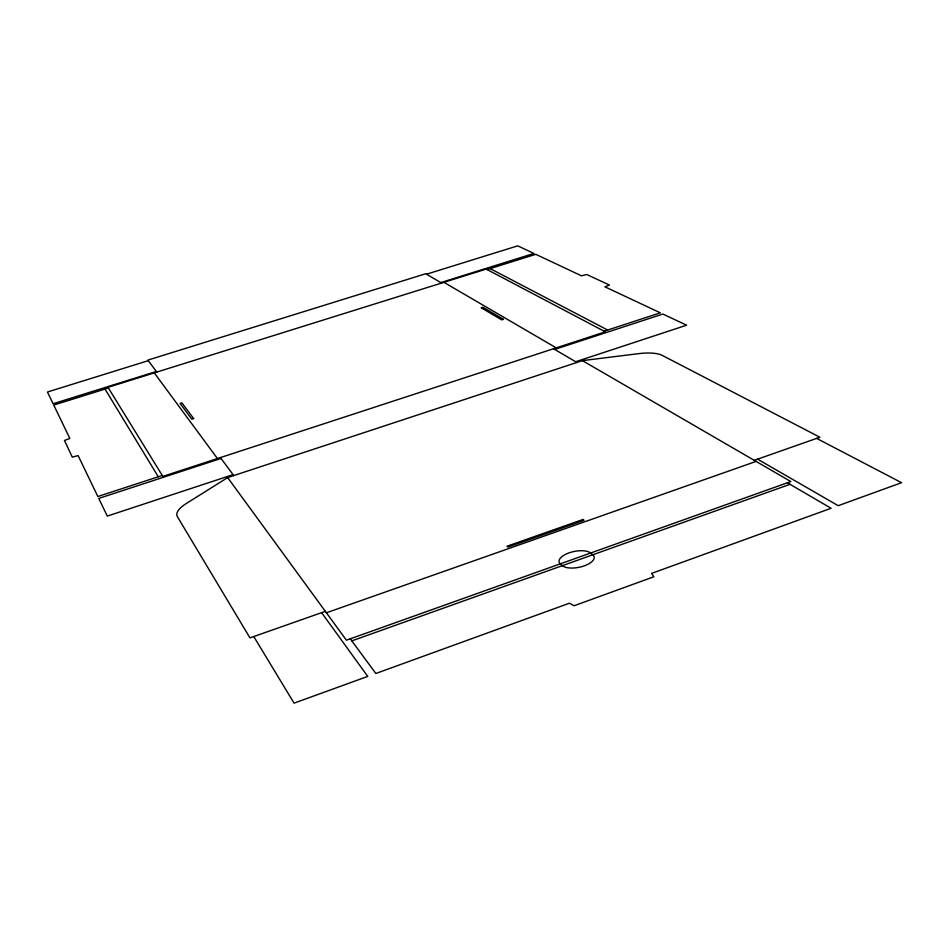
<?xml version="1.0" encoding="UTF-8"?>
<svg xmlns="http://www.w3.org/2000/svg" width="949" height="949" viewBox="0 0 949 949"><rect width="100%" height="100%" fill="white"/><g stroke="black" fill="none" stroke-linecap="round" stroke-linejoin="round"><path stroke-width="1.42" d="M754.277 460.336L819.9 437.24L662.26 355.401A31.732 10.427 -11 0 0 638.665 353.645L582.425 360.632L227.665 477.584L186.301 503.516A33.595 11.72 -16.2 0 0 177.392 516.683L249.955 637.882L325.353 611.346M351.818 640.883L790.031 484.31M326.397 612.781L756.104 461.404M233.074 474.642L107.284 516.09L98.755 498.415L221.034 458.45M575.687 361.747L686.625 325.199L662.888 314.048L554.667 349.41M162.279 475.473L97.842 496.517L78.115 455.603L72.29 457.133L64.461 440.466L69.835 438.45L53.749 405.081L108.4 387.999M604.122 331.201L660.326 312.838L604.94 286.823L609.472 285.068L586.707 274.486L581.547 275.839L535.77 254.32L487.086 269.552M156.336 371.474L53.108 403.752L47.45 392.02L148.305 360.667M440.775 282.577L533.919 253.454L517.727 245.85L426.504 274.202M816.65 438.379L901.55 482.697L838.204 505.687L757.587 459.174M490.147 268.591L607.657 330.038M582.425 360.632L790.837 481.558L346.409 640.195L227.665 477.584M443.907 282.327L556.221 347.868M787.409 482.78L831.087 508.273L651.548 573.421L653.849 576.767L574.098 605.747L569.424 603.22L375.84 673.482L350.288 638.807M441.593 283.051L425.733 273.751L147.866 360.086L156.799 372.091M553.528 348.746L576.885 362.459M220.382 457.584L233.762 475.568M154.284 372.886L217.428 458.545M321.616 612.663L367.738 676.412L294.06 703.15L253.763 636.542M105.007 389.054L158.281 476.778M583.042 519.471L507.015 546.221L507.94 547.063L584.05 520.266L583.042 519.471M605.32 331.83L162.837 476.386L108.008 387.346L486.22 269.089L605.32 331.83M193.643 418.58L191.817 419.173L180.085 403.408L181.864 402.839L193.643 418.58M503.433 319.339L501.736 319.884L481.131 307.749L482.78 307.227L503.433 319.339M592.793 554.785L590.646 553.018A16.809 7.141 -11.6 0 0 568.961 552.911A16.809 7.141 -11.6 0 0 560.313 563.836L562.389 565.651A16.857 7.177 -11.5 0 0 584.252 565.865A16.857 7.177 -11.5 0 0 592.793 554.785"/></g></svg>
